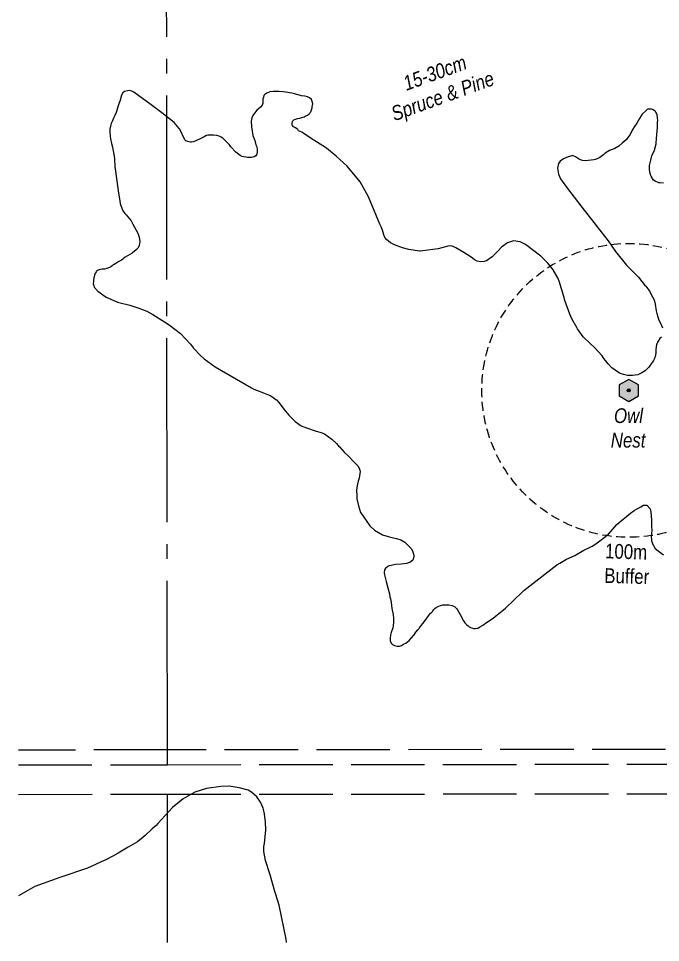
# Model space of a CAD drawing. Extents: x 499040 to 506121, y 6015569 to 6019091.
# Drawn here: x 503879 to 504316, y 6016538 to 6017167 of the extents above; entities that cross this region are included whole.
import ezdxf

# ---------------------------------------------------------------- set-up
doc = ezdxf.new("R2010")
doc.units = 0
doc.header["$LTSCALE"] = 5
for name, pattern in [('foc-QUARTERLINE', [33, 25, -3, 2, -3]), ('foc-TIELINE', [1.875, 1.25, -0.625]), ('foc-UNSURVEYED', [12.5, 10, -2.5])]:
    doc.linetypes.add(name, pattern=pattern)
for name, color, linetype in [('L-QSEC', 8, 'foc-QUARTERLINE'), ('L-USEC', 7, 'foc-UNSURVEYED'), ('P-BUFFER-PURPLE', 187, 'foc-TIELINE'), ('P-BUFFER-PURPLE-T', 187, 'Continuous'), ('T-BUSH-T', 110, 'Continuous'), ('WETLAND', 143, 'Continuous')]:
    doc.layers.add(name, color=color, linetype=linetype)
doc.layers.add('T-TEXT', color=48, linetype='Continuous', lineweight=18)
doc.styles.add('80L', font='ARIALN.TTF', dxfattribs={"height": 10})

# ---------------------------------------------------------------- blocks, each defined once
blk = doc.blocks.new('NEST_ACTIVE')
h = blk.add_hatch(color=90)
h.dxf.hatch_style = 1
h.paths.add_polyline_path([(-6.5, -3.75), (0, -7.5), (6.5, -3.75), (6.5, 3.75), (0, 7.5), (-6.5, 3.75)])
h = blk.add_hatch(color=13)
h.dxf.hatch_style = 1
edge = h.paths.add_edge_path()
edge.add_arc((0, 0), 1, 0, 360)
at = {"color": 13, "flags": 128}
blk.add_lwpolyline([(-6.5, -3.75), (0, -7.5), (6.5, -3.75), (6.5, 3.75), (0, 7.5), (-6.5, 3.75)], close=True, dxfattribs=at)
at = {"color": 13}
blk.add_circle((0, 0), 1, dxfattribs=at)

msp = doc.modelspace()

# ---------------------------------------------------------------- linework, layer by layer
at = {"layer": 'L-QSEC'}
for p, q in [((503980.746, 6016659.234), (503980.046, 6017422.994)), ((503980.857, 6016538.305), (503980.764, 6016639.128))]:
    msp.add_line(p, q, dxfattribs=at)
at = {"layer": 'L-USEC'}
for p, q in [((503980.737, 6016669.27), (503879.481, 6016669.172)), ((504382.185, 6016669.659), (503980.737, 6016669.27)), ((503879.491, 6016659.136), (503980.745, 6016659.234)), ((503980.745, 6016659.234), (504382.195, 6016659.623)), ((503879.509, 6016639.03), (503980.764, 6016639.128)), ((503980.764, 6016639.128), (504382.215, 6016639.517))]:
    msp.add_line(p, q, dxfattribs=at)
at = {"layer": 'P-BUFFER-PURPLE'}
msp.add_circle((504294.644, 6016913.769), 99.946, dxfattribs=at)
at = {"layer": 'WETLAND'}
for points in [[(504318.15, 6017054.594), (504315.751, 6017054.867), (504314.779, 6017054.978), (504314.525, 6017055.085), (504312.56, 6017055.912), (504311.428, 6017056.816), (504309.853, 6017059.399), (504309.416, 6017060.312), (504309.34, 6017060.584), (504309.052, 6017062.256), (504308.758, 6017064.168), (504308.687, 6017066.686), (504309.544, 6017070.31), (504310.422, 6017073.215), (504312.231, 6017077.107), (504313.245, 6017081.497), (504313.59, 6017085.464), (504313.631, 6017086.986), (504313.617, 6017087.466), (504313.617, 6017087.466), (504314.012, 6017090.477), (504314.088, 6017092.039), (504314.157, 6017093.841), (504314.209, 6017096.243), (504314.301, 6017097.206), (504314.25, 6017099.004), (504313.953, 6017101.036), (504313.439, 6017102.221), (504312.936, 6017103.047), (504312.727, 6017103.361), (504312.192, 6017103.866), (504311.211, 6017104.618), (504310.899, 6017104.738), (504310.123, 6017104.887), (504309.52, 6017104.99), (504308.078, 6017105.069), (504307.602, 6017104.936), (504307.124, 6017104.715), (504306.951, 6017104.617), (504306.161, 6017103.96), (504303.813, 6017101.685), (504303.308, 6017100.991), (504303.161, 6017100.73), (504302.998, 6017100.451), (504302.023, 6017098.537), (504300.193, 6017095.366), (504298.576, 6017093.16), (504297.424, 6017091.447), (504295.368, 6017087.443), (504292.781, 6017084.092), (504290.139, 6017081.76), (504287.829, 6017079.722), (504285.139, 6017078.158), (504281.518, 6017076.836), (504278.688, 6017075.075), (504277.753, 6017074.209), (504275.875, 6017072.715), (504275.049, 6017072.212), (504273.038, 6017071.195), (504271.733, 6017070.678), (504270.797, 6017070.507), (504265.294, 6017069.793), (504263.23, 6017070.077), (504261.777, 6017070.516), (504260.481, 6017071.29), (504259.092, 6017072.119), (504258.359, 6017072.579), (504257.966, 6017072.813), (504256.899, 6017073.257), (504256.509, 6017073.366), (504255.997, 6017073.352), (504253.379, 6017072.557), (504250.295, 6017071.27), (504247.945, 6017069.523), (504246.787, 6017068.05), (504246.156, 6017064.912), (504246.751, 6017060.849), (504248.285, 6017057.533), (504252.285, 6017051.886), (504262.752, 6017038.263), (504280.678, 6017015.49), (504285.671, 6017008.187), (504292.977, 6016998.969), (504295.848, 6016996.256), (504296.611, 6016995.302), (504301.303, 6016990.635), (504305.848, 6016984.859), (504306.276, 6016984.536), (504308.27, 6016981.952), (504308.623, 6016981.325), (504310.797, 6016977.464), (504311.817, 6016975.333), (504312.618, 6016972.475), (504313.227, 6016967.932), (504313.761, 6016966.028), (504315.09, 6016961.505), (504316.11, 6016959.374), (504317.637, 6016956.297)], [(504061.863, 6016538.384), (504061.675, 6016540.542), (504056.723, 6016563.61), (504054.316, 6016571.542), (504053.878, 6016572.984), (504050.691, 6016584.355), (504047.552, 6016594.008), (504046.385, 6016600.171), (504046.327, 6016603.513), (504046.761, 6016605.603), (504047.636, 6016614.893), (504047.484, 6016620.232), (504046.84, 6016625.8), (504046.591, 6016626.948), (504046.002, 6016629.662), (504044.186, 6016633.74), (504041.656, 6016637.312), (504037.92, 6016640.606), (504035.694, 6016642), (504029.593, 6016643.558), (504022.789, 6016644.549), (504017.167, 6016644.389), (504007.487, 6016643.143), (503999.547, 6016640.489), (503994.762, 6016637.925), (503991.41, 6016635.912), (503984.246, 6016630.2), (503974.247, 6016619.13), (503973.186, 6016617.955), (503970.378, 6016615.617), (503965.648, 6016611.111), (503960.344, 6016606.786), (503954.019, 6016603.1), (503947.21, 6016599.131), (503943.58, 6016597.015), (503938.407, 6016594.397), (503937.847, 6016594.118), (503926.453, 6016588.848), (503907.669, 6016582.544), (503890.532, 6016576.287), (503879.572, 6016569.978)]]:
    msp.add_lwpolyline(points, dxfattribs=at)

# ---------------------------------------------------------------- block references
at = {"xscale": 0.9997523900000058, "yscale": 0.9997523900000058, "zscale": 0.9997523900000058}
msp.add_blockref('NEST_ACTIVE', (504294.644, 6016913.769), dxfattribs=at)

# ---------------------------------------------------------------- texts
at = {"layer": 'P-BUFFER-PURPLE-T', "insert": (504278.698, 6016809.585), "char_height": 9.99752, "attachment_point": 1, "rotation": 358.174832, "style": '80L', "bg_fill": 3, "box_fill_scale": 1, "bg_fill_color": 256, "bg_fill_transparency": 0}
msp.add_mtext_dynamic_manual_height_columns('100m Buffer', width=7.13401, gutter_width=49.924, heights=[0], dxfattribs=at)
at = {"layer": 'T-BUSH-T', "insert": (504125.776, 6017121.635), "char_height": 9.99463, "attachment_point": 1, "rotation": 20, "style": '80L'}
msp.add_mtext_dynamic_manual_height_columns('\\pi15.17911;{\\fArial Narrow|b0|i1|c0|p34;15-30cm \\P\\pi0.43261;Spruce & Pine}', width=72.96834, gutter_width=47.449, heights=[0], dxfattribs=at)
at = {"layer": 'T-TEXT', "insert": (504282.093, 6016901.567), "char_height": 10, "attachment_point": 1, "style": '80L'}
msp.add_mtext_dynamic_manual_height_columns('\\pi2.48553;{\\fArial Narrow|b0|i1|c0|p34;Owl\\P\\pi0.31978;Nest}', width=24.13205, gutter_width=49.924, heights=[0], dxfattribs=at)

# ---------------------------------------------------------------- next in the draw order: linework, layer by layer
at = {"layer": 'WETLAND'}
msp.add_lwpolyline([(504316.855, 6016950.035), (504315.683, 6016949.042), (504314.532, 6016947.329), (504313.846, 6016946.11), (504313.407, 6016944.657), (504313.261, 6016943.596), (504313.208, 6016943.211), (504313.016, 6016941.526), (504313.07, 6016939.607), (504313.093, 6016938.808), (504312.871, 6016938.162), (504312.517, 6016936.552), (504312.22, 6016935.743), (504312.108, 6016935.46), (504311.548, 6016934.044), (504310.674, 6016932.932), (504310.39, 6016932.571), (504308.313, 6016929.632), (504305.743, 6016927.159), (504303.626, 6016925.659), (504300.782, 6016924.379), (504297.198, 6016923.797), (504293.834, 6016923.942), (504290.936, 6016924.579), (504288.271, 6016925.464), (504285.332, 6016927.541), (504283.126, 6016929.158), (504280.653, 6016931.728), (504278.885, 6016934.02), (504278.66, 6016934.312), (504277.167, 6016936.189), (504276.423, 6016937.239), (504271.257, 6016942.995), (504268.266, 6016945.704), (504263.649, 6016950.066), (504259.847, 6016955.666), (504259.376, 6016956.575), (504256.012, 6016962.419), (504254.638, 6016965.59), (504251.227, 6016974.8), (504250.79, 6016977.031), (504250.482, 6016977.564), (504247.347, 6016987.979), (504246.352, 6016990.277), (504243.46, 6016995.238), (504243.325, 6016995.471), (504242.495, 6016996.527), (504239.566, 6017000.256), (504237.609, 6017002.389), (504234.896, 6017004.952), (504224.346, 6017013.053), (504220.694, 6017014.869), (504216.117, 6017015.46), (504212.075, 6017014.145), (504208.079, 6017011.152), (504205.516, 6017008.439), (504201.788, 6017004.493), (504197.942, 6017001.846), (504196.354, 6017001.459), (504193.963, 6017001.151), (504191.551, 6017001.563), (504190.254, 6017002.236), (504189.359, 6017002.701), (504187.393, 6017004.325), (504184.947, 6017005.936), (504182.501, 6017007.546), (504176.89, 6017010.747), (504175.265, 6017011.634), (504174.458, 6017011.878), (504172.414, 6017012.16), (504165.062, 6017009.95), (504161.386, 6017009.467), (504154.452, 6017008.551), (504152.704, 6017008.464), (504152.294, 6017008.49), (504145.065, 6017009.485), (504140.708, 6017010.801), (504135.371, 6017012.81), (504132.452, 6017014.167), (504129.84, 6017016.253), (504128.753, 6017017.662), (504127.979, 6017019.56), (504127.171, 6017022.657), (504126.144, 6017025.028), (504125.377, 6017026.687), (504125.238, 6017026.867), (504117.646, 6017045.428), (504111.837, 6017055.583), (504103.138, 6017066.137), (504095.5, 6017073.12), (504089.108, 6017078.459), (504077.866, 6017085.581), (504072.242, 6017089.261), (504070.034, 6017090.359), (504069.593, 6017091.083), (504068.908, 6017091.671), (504067.981, 6017092.252), (504067.489, 6017092.481), (504067.406, 6017092.539), (504067.119, 6017092.652), (504066.625, 6017092.942), (504066.313, 6017093.237), (504065.872, 6017093.831), (504065.676, 6017094.311), (504065.603, 6017094.734), (504065.593, 6017095.099), (504065.582, 6017095.463), (504065.688, 6017096.012), (504065.798, 6017096.42), (504065.853, 6017096.624), (504066.143, 6017097.118), (504066.854, 6017097.745), (504067.916, 6017098.282), (504069.197, 6017098.601), (504069.438, 6017098.669), (504070.628, 6017098.856), (504070.948, 6017098.954), (504072.333, 6017099.358), (504073.776, 6017099.885), (504074.615, 6017100.273), (504076.116, 6017100.862), (504077.306, 6017101.746), (504077.784, 6017102.288), (504078.008, 6017102.676), (504078.258, 6017103.064), (504079.295, 6017105.98), (504079.357, 6017106.479), (504079.674, 6017108.556), (504079.372, 6017110.244), (504078.727, 6017111.562), (504077.48, 6017112.741), (504076.003, 6017113.428), (504074.294, 6017113.744), (504072.099, 6017114.046), (504069.773, 6017114.709), (504067.325, 6017115.368), (504065.367, 6017115.919), (504062.805, 6017116.333), (504059.515, 6017116.725), (504056.835, 6017117.013), (504052.827, 6017117.021), (504050.407, 6017116.71), (504048.368, 6017115.802), (504047.175, 6017115.039), (504046.864, 6017114.743), (504046.451, 6017114.236), (504046.135, 6017113.188), (504045.805, 6017111.964), (504045.735, 6017110.141), (504045.642, 6017109.166), (504045.42, 6017108.432), (504045.198, 6017107.697), (504044.143, 6017106.331), (504042.718, 6017105.197), (504041.65, 6017104.317), (504040.305, 6017102.563), (504040.128, 6017102.331), (504038.959, 6017100.719), (504038.276, 6017099.121), (504037.731, 6017096.919), (504037.966, 6017092.918), (504038.862, 6017086.993), (504040.169, 6017083.751), (504040.983, 6017080.738), (504041.359, 6017079.846), (504041.91, 6017078.032), (504041.958, 6017076.333), (504041.746, 6017075.234), (504041.454, 6017074.028), (504041.42, 6017073.889), (504040.952, 6017073.269), (504040.935, 6017073.251), (504039.763, 6017072.583), (504038.913, 6017072.361), (504037.949, 6017072.091), (504035.28, 6017072.015), (504031.612, 6017072.882), (504031.113, 6017073.133), (504030.216, 6017073.584), (504027.341, 6017075.668), (504023.896, 6017079.464), (504023.014, 6017080.755), (504022.634, 6017081.129), (504018.386, 6017085.32), (504017.273, 6017086.017), (504016.547, 6017086.41), (504016.102, 6017086.651), (504014.476, 6017087.059), (504014.205, 6017087.144), (504012.136, 6017087.328), (504010.797, 6017087.412), (504008.249, 6017087.339), (504007.407, 6017087.073), (504006.925, 6017086.938), (504005.732, 6017086.175), (504004.483, 6017085.447), (504002.129, 6017084.258), (504001.063, 6017083.796), (504000.224, 6017083.408), (503999.021, 6017083.009), (503998.421, 6017082.75), (503997.211, 6017082.594), (503996.483, 6017082.573), (503995.509, 6017082.667), (503994.653, 6017082.886), (503994.036, 6017083.232), (503993.389, 6017083.533), (503992.923, 6017083.93), (503992.733, 6017084.197), (503989.151, 6017091.413), (503988.85, 6017091.873), (503985.29, 6017095.852), (503977.097, 6017102.426), (503969.651, 6017108.044), (503961.463, 6017114.127), (503957.869, 6017116.57), (503957.132, 6017116.979), (503956.588, 6017117.249), (503955.05, 6017117.588), (503953.594, 6017117.547), (503951.666, 6017117.006), (503950.48, 6017116.001), (503949.616, 6017114.527), (503948.325, 6017110.189), (503948.317, 6017110.147), (503948.223, 6017109.926), (503947.55, 6017107.963), (503945.875, 6017102.815), (503945.087, 6017100.607), (503944.165, 6017098.881), (503943.135, 6017096.666), (503942.569, 6017095.192), (503942.014, 6017093.355), (503941.587, 6017091.278), (503941.518, 6017089.455), (503941.839, 6017086.671), (503942.137, 6017084.736), (503942.708, 6017081.716), (503943.387, 6017079.185), (503943.945, 6017076.651), (503944.728, 6017071.712), (503944.715, 6017070.904), (503944.991, 6017065.989), (503946.416, 6017056.157), (503947.388, 6017049.453), (503948.412, 6017042.386), (503948.724, 6017040.9), (503950.314, 6017036.209), (503951.04, 6017034.964), (503951.832, 6017034.066), (503952.709, 6017033.119), (503953.839, 6017031.815), (503954.969, 6017030.512), (503956.106, 6017028.965), (503957.381, 6017026.815), (503959.564, 6017022.627), (503960.59, 6017020.713), (503961.519, 6017017.946), (503962.054, 6017014.905), (503961.663, 6017012.26), (503961.566, 6017011.997), (503960.708, 6017010.51), (503960.513, 6017010.321), (503959.811, 6017009.639), (503958.039, 6017007.889), (503956.878, 6017007.195), (503956.847, 6017007.127), (503952.069, 6017004.301), (503951.236, 6017003.689), (503950.525, 6017003.061), (503949.601, 6017002.374), (503947.853, 6017001.432), (503947.215, 6017001.087), (503947.122, 6017001.022), (503945.751, 6017000.133), (503944.497, 6016999.368), (503943.956, 6016999.057), (503943.721, 6016998.921), (503943.126, 6016998.479), (503942.235, 6016997.786), (503941.638, 6016997.405), (503941.389, 6016997.259), (503939.697, 6016996.617), (503939.35, 6016996.531), (503938.331, 6016996.279), (503937.424, 6016996.132), (503936.635, 6016996.109), (503936.453, 6016996.104), (503935.304, 6016995.95), (503934.278, 6016995.739), (503933.737, 6016995.541), (503932.962, 6016995.034), (503932.606, 6016994.72), (503932.253, 6016994.346), (503931.843, 6016993.788), (503931.557, 6016993.172), (503931.271, 6016992.557), (503931.103, 6016992.066), (503931.092, 6016992.012), (503930.889, 6016991.028), (503930.717, 6016990.281), (503930.528, 6016988.771), (503930.408, 6016988.012), (503930.349, 6016986.22), (503930.638, 6016984.888), (503930.687, 6016984.776), (503931.026, 6016983.994), (503933.415, 6016981.202), (503939.235, 6016977.238), (503945.877, 6016974.269), (503946.874, 6016973.663), (503947.723, 6016973.411), (503955.301, 6016971.682), (503961.309, 6016969.667), (503966.71, 6016967.634), (503970.784, 6016965.321), (503978.819, 6016960.327), (503981.911, 6016958.35), (503989.61, 6016952.374), (503996.612, 6016945.287), (503998.594, 6016942.437), (504003.267, 6016937.581), (504005.711, 6016935.272), (504013.324, 6016929.791), (504038.02, 6016915.432), (504039.689, 6016914.645), (504041.4, 6016914.01), (504046.066, 6016912.199), (504048.52, 6016911.297), (504051.103, 6016910.156), (504052.836, 6016908.991), (504054.568, 6016907.629), (504055.072, 6016907.233), (504056.576, 6016905.575), (504058.091, 6016903.554), (504059.987, 6016900.936), (504063.502, 6016896.906), (504067.215, 6016893.08), (504067.63, 6016892.652), (504071.682, 6016889.705), (504075.405, 6016888.257), (504082.027, 6016886.016), (504085.444, 6016885.085), (504087.546, 6016884.108), (504092.745, 6016880.612), (504095.747, 6016877.54), (504097.654, 6016875.379), (504097.754, 6016875.289), (504101.028, 6016871.669), (504103.754, 6016869.266), (504107.511, 6016865.244), (504109.258, 6016863.593), (504110.264, 6016862.407), (504111.276, 6016860.978), (504111.802, 6016859.536), (504111.837, 6016858.323), (504111.622, 6016857.345), (504111.226, 6016854.176), (504111.008, 6016853.456), (504110.56, 6016851.971), (504110.129, 6016850.016), (504109.511, 6016846.112), (504109.635, 6016841.744), (504109.683, 6016840.045), (504110.792, 6016835.219), (504112.139, 6016830.778), (504112.261, 6016830.524), (504114.41, 6016827.549), (504116.056, 6016825.167), (504118.586, 6016821.596), (504121.581, 6016818.766), (504127.016, 6016815.52), (504131.055, 6016814.42), (504134.48, 6016813.545), (504136.682, 6016813.001), (504139.5, 6016812.109), (504142.218, 6016810.486), (504146.71, 6016806.241), (504147.487, 6016804.563), (504148.415, 6016801.796), (504148.449, 6016800.583), (504147.662, 6016798.375), (504145.726, 6016796.714), (504145.526, 6016796.614), (504143.351, 6016795.98), (504139.85, 6016795.481), (504135.971, 6016795.25), (504130.902, 6016794.135), (504130.754, 6016794.048), (504129.119, 6016792.748), (504128.844, 6016792.457), (504128.544, 6016791.639), (504128.353, 6016789.812), (504128.515, 6016788.359), (504129.617, 6016783.776), (504130.711, 6016779.435), (504131.799, 6016775.336), (504132.012, 6016773.435), (504132.446, 6016772.076), (504132.89, 6016769.707), (504133.243, 6016767.241), (504133.693, 6016764.217), (504134.261, 6016761.319), (504134.583, 6016758.535), (504134.659, 6016755.865), (504134.471, 6016753.917), (504134.429, 6016753.697), (504134.03, 6016752.326), (504132.91, 6016749.015), (504132.473, 6016747.302), (504132.282, 6016745.475), (504132.215, 6016743.53), (504133.11, 6016741.977), (504133.99, 6016740.909), (504135.224, 6016740.215), (504137.058, 6016739.782), (504138.635, 6016739.826), (504139.956, 6016740.35), (504141.392, 6016741.119), (504141.871, 6016741.341), (504143.07, 6016741.895), (504145.228, 6016743.631), (504148.437, 6016747.283), (504148.501, 6016747.393), (504148.618, 6016747.517), (504149.784, 6016749.251), (504151.192, 6016750.991), (504152.032, 6016751.88), (504152.258, 6016752.289), (504152.682, 6016752.889), (504152.832, 6016753.102), (504153, 6016753.297), (504154.59, 6016755.338), (504156.113, 6016757.324), (504158.329, 6016760.544), (504159.74, 6016762.163), (504160.415, 6016762.719), (504161.011, 6016763.406), (504161.273, 6016763.785), (504161.977, 6016764.655), (504163.038, 6016765.778), (504164.231, 6016766.541), (504166.63, 6016767.58), (504168.079, 6016767.864), (504170.385, 6016767.93), (504172.291, 6016767.825), (504174.162, 6016767.49), (504175.02, 6016767.211), (504175.984, 6016766.727), (504177.69, 6016765.174), (504177.752, 6016765.103), (504178.131, 6016764.551), (504179.887, 6016761.259), (504182.112, 6016757.085), (504183.211, 6016755.724), (504183.617, 6016755.25), (504184.584, 6016754.336), (504185.302, 6016753.658), (504186.17, 6016753.015), (504187.034, 6016752.554), (504187.893, 6016752.214), (504188.994, 6016751.941), (504190.334, 6016751.797), (504191.963, 6016752.147), (504193.042, 6016752.663), (504193.995, 6016753.298), (504194.411, 6016753.613), (504195.308, 6016754.124), (504196.738, 6016755.076), (504197.113, 6016755.444), (504202.399, 6016758.879), (504205.006, 6016761.139), (504207.149, 6016762.657), (504209.528, 6016764.425), (504210.729, 6016765.771), (504216.503, 6016771.12), (504222.176, 6016776.624), (504223.267, 6016777.576), (504245.637, 6016795.019), (504247.727, 6016796.354), (504252.269, 6016798.912), (504258.025, 6016801.504), (504263.996, 6016805.074), (504268.443, 6016807.077), (504269.745, 6016807.909), (504272.13, 6016809.434), (504274.987, 6016811.458), (504280.931, 6016815.998), (504286.576, 6016822.473), (504289.42, 6016824.983), (504293.213, 6016828.248), (504295.828, 6016830.265), (504298.207, 6016832.033), (504299.878, 6016833.052), (504302.749, 6016834.59), (504304.663, 6016835.616), (504306.847, 6016835.678), (504309.1, 6016833.313), (504309.654, 6016830.9), (504309.966, 6016828.48), (504310.048, 6016825.568), (504310.172, 6016821.199), (504310.248, 6016818.53), (504309.866, 6016814.876), (504310.205, 6016811.485), (504311.258, 6016808.6), (504311.427, 6016808.235), (504312.574, 6016806.217), (504314.53, 6016804.564), (504318.365, 6016801.902)], dxfattribs=at)

doc.saveas('drawing.dxf')
